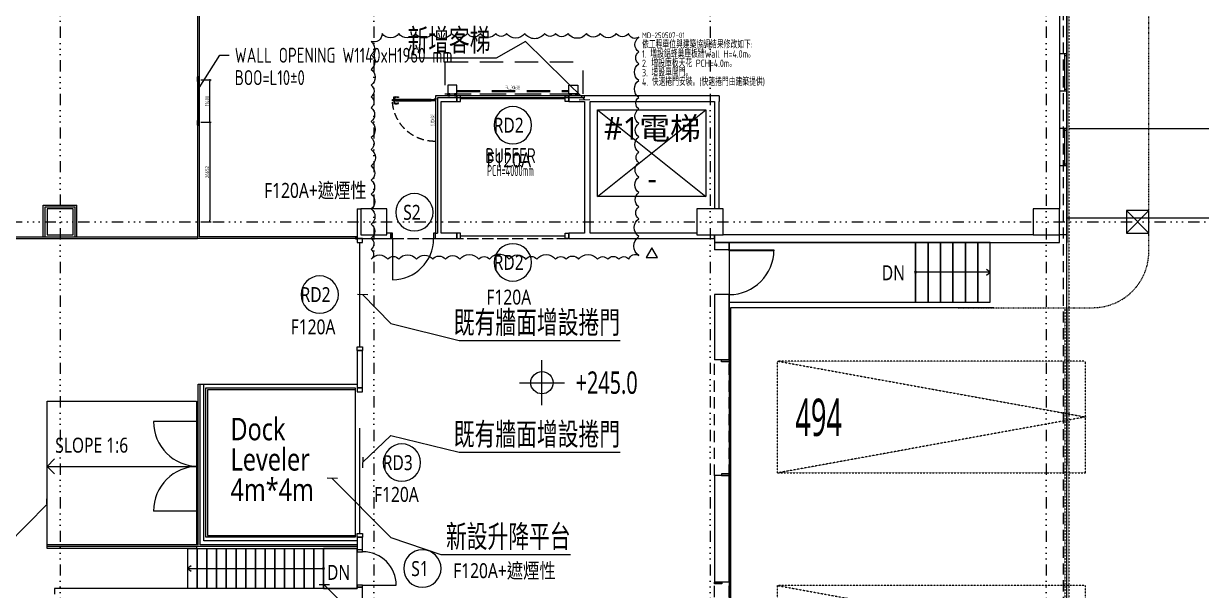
# Model space of a CAD drawing. Header units: millimetres. Extents: x -32710 to 654186, y -254124 to 420220.
# Drawn here: x 263422 to 294954, y 50125 to 65311 of the extents above; entities that cross this region are included whole.
import ezdxf
from ezdxf.enums import TextEntityAlignment as Align

# ---------------------------------------------------------------- set-up
doc = ezdxf.new("R2010")
doc.units = ezdxf.units.MM
doc.header["$LTSCALE"] = 1000
for name, pattern in [('H12PL1$0$DOTK1', [0.01, 0.005, -0.005]), ('H12PL1$0$HIDDEN', [0.4, 0.3, -0.1]), ('H12PL1$0$HIDDENK1', [0.0334, 0.0167, -0.0167]), ('H12PL1$0$JJP_三點線', [0.9, 0.3, -0.15, 0, -0.15, 0, -0.15, 0, -0.15]), ('H12PL1$0$JJP_虛線(退縮線、投影線、地下室範圍、非屬本工程、圖面分區)', [0.45, 0.3, -0.15]), ('H12PL1$0$TAI_虛線', [5.644, 2.822, -2.822]), ('H12PL1$0$雨水排水_路_最新$0$DOTK1', [0.01, 0.005, -0.005]), ('XFDP10-Re$0$HIDDEN', [0.3, 0.2, -0.1]), ('XFDP10-Re$0$HIDDEN2', [0.1875, 0.125, -0.0625])]:
    doc.linetypes.add(name, pattern=pattern)
for name, color, linetype in [('H12PL1$0$A-LABEL-HIGH', 252, 'Continuous'), ('H12PL1$0$A-OBJE-2D', 252, 'Continuous'), ('H12PL1$0$A-STRS', 252, 'Continuous'), ('H12PL1$0$A-TEXT', 252, 'Continuous'), ('H12PL1$0$A-TEXT-修改說明.50K', 252, 'Continuous'), ('H12PL1$0$A-WALL-EX', 252, 'Continuous'), ('H12PL1$0$A-WALL-IN', 252, 'Continuous'), ('H12PL1$0$A-ZONE', 252, 'Continuous'), ('H12PL1$0$D label', 252, 'Continuous'), ('H12PL1$0$Door', 252, 'Continuous'), ('H12PL1$0$S-COL', 252, 'Continuous'), ('H12PL1$0$S-GRID', 252, 'Continuous'), ('H12PL1$0$S-SLAB-SHOW', 252, 'Continuous'), ('H12PL1$0$Window', 252, 'Continuous'), ('H12PL1$0$全區配置圖_匯入NEWCUB用_13_0', 252, 'Continuous'), ('H12PL1$0$全區配置圖_匯入NEWCUB用_13_HATCH', 252, 'Continuous'), ('H12PL1$0$全區配置圖_匯入NEWCUB用_13_KABE1', 252, 'Continuous'), ('H12PL1$0$全區配置圖_匯入NEWCUB用_13_PKG', 252, 'Continuous'), ('H12PL1$0$全區配置圖_匯入NEWCUB用_13_SITE', 252, 'Continuous'), ('H12PL1$0$全區配置圖_匯入NEWCUB用_13_SUGATA2', 252, 'Continuous'), ('H12PL1$0$全區配置圖_匯入NEWCUB用_13_SUGATA3', 252, 'Continuous'), ('H12PL1$0$全區配置圖_匯入NEWCUB用_13_SUGATA4', 252, 'Continuous'), ('H12PL1$0$全區配置圖_匯入NEWCUB用_13_SUGATAD', 252, 'Continuous'), ('H12PL1$0$全區配置圖_匯入NEWCUB用_13_雨水排水経路図最新$0$SUGATAD', 252, 'Continuous'), ('MD-20250424-增加TRAY與FS主管位置調整', 7, 'Continuous'), ('XFDP10-Re$0$A-CR-TT2', 1, 'Continuous'), ('XFDP10-Re$0$A-CR-TXT', 2, 'Continuous'), ('XFDP10-Re$0$A-Door (50K)', 2, 'Continuous'), ('XFDP10-Re$0$A-Door-Col', 9, 'Continuous'), ('XFDP10-Re$0$A-Door_Arch', 15, 'Continuous'), ('XFDP10-Re$0$A-Partition-Col (50K)', 1, 'Continuous'), ('XFDP10-Re$0$A-W-P1S (50K)', 2, 'Continuous'), ('XFDP10-Re$0$A-W-P2D (50K)', 2, 'Continuous'), ('XFDP10-Re$0$A-W-P3 (50K)', 2, 'Continuous'), ('XFDP10-Re$0$A-W-R1S (Rockwool) (50K)', 2, 'Continuous'), ('XFDP10-Re$0$SM-OPEN', 240, 'Continuous'), ('XFDP10-Re$0$SM-OPEN-TXT', 3, 'Continuous')]:
    doc.layers.add(name, color=color, linetype=linetype)
doc.layers.add('XFDP10-Re$0$MD-250507-01_依工程單位與建築協調結果修改', color=7, linetype='Continuous', plot=False)
doc.styles.add('H12PL1$0$Standard', font='Microsoft JhengHei.ttf', dxfattribs={"width": 0.8})
doc.styles.add('H12PL1$1$dim-txt', font='isocp.shx', dxfattribs={"width": 0.7, "bigfont": 'chineset.shx'})
doc.styles.add('XFDP10-Re$0$AA-TXT', font='isocp.shx', dxfattribs={"width": 0.8, "bigfont": 'china.shx'})
doc.styles.add('XFDP10-Re$0$dim-txt', font='isocp.shx', dxfattribs={"width": 0.8, "bigfont": 'china.shx'})
doc.dimstyles.new('H12PL1$1$ARCH-dim-2000', dxfattribs={"dimscale": 2000, "dimtxt": 0.3, "dimasz": 0.1, "dimexe": 0.1, "dimexo": 0.1, "dimgap": 0.05, "dimtad": 1, "dimdec": 0, "dimrnd": 0.5, "dimdsep": 46, "dimtxsty": 'H12PL1$1$dim-txt', "dimblk": 'H12PL1$1$_Dot', "dimcen": 2, "dimclrd": 256, "dimclre": 256, "dimclrt": 256, "dimadec": 0, "dimazin": 0, "dimtfac": 1, "dimtix": 1, "dimtmove": 2, "dimatfit": 3, "dimldrblk": 'H12PL1$1$_OBLIQUE', "dimfxl": 1, "dimtvp": 1, "dimtolj": 1, "dimarcsym": 0})
doc.dimstyles.new('XFDP10-Re$0$ARCH-dim-400', dxfattribs={"dimscale": 400, "dimtxt": 0.25, "dimasz": 0.1, "dimexe": 0.1, "dimexo": 0.1, "dimgap": 0.05, "dimtad": 1, "dimdec": 0, "dimlfac": 10, "dimdsep": 46, "dimtxsty": 'XFDP10-Re$0$dim-txt', "dimblk": 'XFDP10-Re$0$_Dot', "dimcen": 2, "dimclrd": 256, "dimclre": 256, "dimclrt": 256, "dimazin": 0, "dimtfac": 1, "dimtdec": 0, "dimtix": 1, "dimtmove": 2, "dimatfit": 3, "dimfxl": 3, "dimtvp": 1, "dimtolj": 1, "dimtzin": 0, "dimarcsym": 0})

# ---------------------------------------------------------------- blocks, each defined once
blk = doc.blocks.new('H12PL1$1$_Dot')
blk = doc.blocks.new('H12PL1$1$_OBLIQUE')
at = {"color": 0, "linetype": 'ByBlock', "lineweight": -2}
blk.add_line((-0.5, -0.5), (0.5, 0.5), dxfattribs=at)
blk = doc.blocks.new('XFDP10-Re$0$TP1-50-Partition_Col-side')
blk.add_lwpolyline([(-2.5, -4), (-2.5, -3.9), (-2.6, -3.9), (-2.5, -3), (-2.5, -0.3), (-2.4, -0.2), (-0.7, -0.2), (-0.5, -0.2), (-0.1, -0.2), (0, -0.2), (0, -0.2), (0.5, -0.2), (0.6, -0.2), (2.4, -0.2), (2.5, -0.3), (2.5, -3), (2.6, -3.9), (2.5, -3.9), (2.5, -4), (2.7, -4), (2.7, 0), (-2.7, 0), (-2.7, -4)], close=True)
for points in [[(-1.6, -2.1), (-2.3, -2.1, 0.414213), (-2.4, -2.2), (-2.4, -3.6), (-2.5, -3.6), (-2.5, -2.2, -0.414213), (-2.3, -2), (-1.6, -2), (-1.6, -2.1)], [(1.6, -2.1), (2.3, -2.1, -0.414213), (2.4, -2.2), (2.4, -3.6), (2.5, -3.6), (2.5, -2.2, 0.414213), (2.3, -2), (1.6, -2), (1.6, -2.1)]]:
    blk.add_lwpolyline(points, format="xyb")
blk.add_lwpolyline([(2.2, -3.6), (-2.2, -3.6, -0.414214), (-2.3, -3.5), (-2.3, -2.6, -0.414214), (-2.2, -2.5), (-1.3, -2.5, 0.414214), (-1.1, -2.3), (-1.1, -2.2, 0.414214), (-1.3, -2.1), (-1.9, -2.1), (-1.9, -2.1), (-1.3, -2.1, -0.414214), (-1.2, -2.2), (-1.2, -2.3, -0.414214), (-1.3, -2.4), (-2.2, -2.4, 0.414214), (-2.4, -2.6), (-2.4, -3.5, 0.414214), (-2.2, -3.6), (2.2, -3.6, 0.414214), (2.4, -3.5), (2.4, -2.6, 0.414214), (2.2, -2.4), (1.3, -2.4, -0.414214), (1.2, -2.3), (1.2, -2.2, -0.414214), (1.3, -2.1), (1.9, -2.1), (1.9, -2.1), (1.3, -2.1, 0.414214), (1.1, -2.2), (1.1, -2.3, 0.414214), (1.3, -2.5), (2.2, -2.5, -0.414214), (2.3, -2.6), (2.3, -3.5, -0.414214)], format="xyb", close=True)
blk = doc.blocks.new('XFDP10-Re$0$_Dot')
at = {"color": 0, "linetype": 'ByBlock', "lineweight": -2}
blk.add_line((-0.5, 0), (-1, 0), dxfattribs=at)
at = {"color": 0, "linetype": 'ByBlock', "const_width": 0.5}
blk.add_lwpolyline([(-0.25, 0, 1), (0.25, 0, 1)], format="xyb", close=True, dxfattribs=at)
blk = doc.blocks.new('*D3108')
at = {"layer": 'DEFPOINTS', "color": 0, "transparency": 16777216}
for p in [(238925, 63805, 0), (239207, 63805), (238925, 62665, 0)]:
    blk.add_point(p, dxfattribs=at)
at = {"layer": 'XFDP10-Re$0$SM-OPEN-TXT', "color": 2, "lineweight": -2, "transparency": 16777216}
for p, q in [((238965, 63805), (239247, 63805)), ((239207, 62705), (239207, 63765)), ((238965, 62665), (239247, 62665))]:
    blk.add_line(p, q, dxfattribs=at)
at = {"layer": 'XFDP10-Re$0$SM-OPEN-TXT', "color": 2, "lineweight": -2, "transparency": 16777216, "xscale": 40, "yscale": 40, "zscale": 40}
for p, rotation in [((239207, 63805), 90), ((239207, 62665), 270)]:
    blk.add_blockref('XFDP10-Re$0$_Dot', p, dxfattribs=dict(at, rotation=rotation))
at = {"layer": 'XFDP10-Re$0$SM-OPEN-TXT', "transparency": 16777216, "insert": (239137, 63235), "char_height": 100, "attachment_point": 5, "rotation": 90, "style": 'XFDP10-Re$0$dim-txt'}
blk.add_mtext('\\A1;11400', dxfattribs=at)
blk = doc.blocks.new('*D3110')
at = {"layer": 'DEFPOINTS', "color": 0, "transparency": 16777216}
for p in [(238925, 62665, 0), (238925, 60000, 0), (239207, 60000)]:
    blk.add_point(p, dxfattribs=at)
at = {"layer": 'XFDP10-Re$0$SM-OPEN-TXT', "color": 2, "lineweight": -2, "transparency": 16777216}
for p, q in [((238965, 62665), (239247, 62665)), ((239207, 62625), (239207, 60040)), ((238965, 60000), (239247, 60000))]:
    blk.add_line(p, q, dxfattribs=at)
at = {"layer": 'XFDP10-Re$0$SM-OPEN-TXT', "color": 2, "lineweight": -2, "transparency": 16777216, "xscale": 40, "yscale": 40, "zscale": 40}
for p, rotation in [((239207, 62665), 90), ((239207, 60000), 270)]:
    blk.add_blockref('XFDP10-Re$0$_Dot', p, dxfattribs=dict(at, rotation=rotation))
at = {"layer": 'XFDP10-Re$0$SM-OPEN-TXT', "transparency": 16777216, "insert": (239137, 61333), "char_height": 100, "attachment_point": 5, "rotation": 90, "style": 'XFDP10-Re$0$dim-txt'}
blk.add_mtext('\\A1;26652', dxfattribs=at)
blk = doc.blocks.new('XFDP10-Re$0$GAD2205')
blk.add_lwpolyline([(0, 1), (0, 1), (-18, 1, -0.414214), (-18, 2), (-18, 3, -0.414214), (-18, 3), (-14, 3, 0.414214), (-13, 4), (-13, 4, 0.414214), (-14, 4), (-18, 4, -0.414214), (-18, 5), (-18, 12, -0.414214), (-18, 12), (-18, 12, 0.414214), (-18, 12), (-18, 14, 0.72636), (-19, 14), (-19, 13, 0.158507), (-19, 13), (-19, 0, 0.414214), (-19, 0), (19, 0, 0.414214), (19, 0), (19, 13, 0.158507), (19, 13), (19, 14, 0.72636), (18, 14), (18, 12, 0.414214), (18, 12, -0.414214), (18, 12), (18, 5, -0.414214), (18, 4), (14, 4, 0.414214), (13, 4), (13, 4, 0.414214), (14, 3), (18, 3, -0.414214), (18, 3), (18, 2, -0.414214), (18, 1), (0, 1)], format="xyb", close=True)
blk = doc.blocks.new('XFDP10-Re$0$Door-S120_90')
for p, q in [((8.8, 110.4), (8.8, 115.3)), ((8.8, 115.3), (9.6, 115.3)), ((9.6, 110.4), (8.8, 110.4)), ((9.6, 115.3), (9.6, 110.4)), ((9.6, 114), (13.6, 114)), ((13.5, 111.8), (9.6, 111.8)), ((13.6, 114), (15, 113.9))]:
    blk.add_line(p, q)
blk.add_lwpolyline([(4, 114), (0, 114), (-1.4, 113.9, 0.327495), (-2.2, 113.2, 0.089847), (-2.4, 102.5, 1.144881), (-0.5, 102.9, -0.137079), (-0.5, 111.3, -0.349357), (0, 111.8), (4, 111.8)], format="xyb")
blk.add_lwpolyline([(4.8, 110.4), (4.8, 115.3), (4, 115.3), (4, 110.4)], close=True)
at = {"ltscale": 5}
for points in [[(8.8, 107.8), (8.8, 117.9), (4.8, 117.9), (4.8, 107.8)], [(5, 107.5), (5, 14.8), (5, 14.8), (5, 107.5)], [(8.6, 14.8), (8.5, 14.8), (8.5, 107.5), (8.6, 107.5)], [(8.8, 4.3), (8.8, 14.4), (4.8, 14.4), (4.8, 4.3)]]:
    blk.add_lwpolyline(points, close=True, dxfattribs=at)
blk.add_lwpolyline([(4.8, 107.9), (4.8, 106.7, 0.158507), (4.9, 106.7), (4.9, 106.5, 0.72636), (5, 106.6), (5, 106.7, 0.414214), (5, 106.7, -0.414214), (4.9, 106.8), (4.9, 107.5, -0.414214), (5, 107.5), (5.4, 107.5, 0.414214), (5.4, 107.5), (5.4, 107.6, 0.414214), (5.4, 107.6), (5, 107.6, -0.414214), (4.9, 107.6), (4.9, 107.8, -0.414214), (5, 107.8), (6.8, 107.8), (6.8, 107.8), (6.8, 107.8), (8.6, 107.8, -0.414214), (8.6, 107.8), (8.6, 107.6, -0.414214), (8.6, 107.6), (8.2, 107.6, 0.414214), (8.1, 107.6), (8.1, 107.5, 0.414214), (8.2, 107.5), (8.6, 107.5, -0.414214), (8.6, 107.5), (8.6, 106.8, -0.414214), (8.6, 106.7), (8.6, 106.7, 0.414214), (8.6, 106.7), (8.6, 106.6, 0.72636), (8.6, 106.5), (8.7, 106.7, 0.158507), (8.7, 106.7), (8.7, 107.9, 0.414214), (8.7, 107.9), (4.9, 107.9, 0.414214)], format="xyb", close=True, dxfattribs=at)
at = {"ltscale": 500}
for points in [[(3.2, -0.6), (3.2, 3.9), (3, 3.9), (3, -0.6)], [(8.5, 4.8), (4, 4.8), (4, 4.6), (8.5, 4.6)]]:
    blk.add_lwpolyline(points, close=True, dxfattribs=at)
at = {"linetype": 'XFDP10-Re$0$HIDDEN', "ltscale": 0.1}
blk.add_arc((3.4, 4.4), 113.6, 0, 86.7594, dxfattribs=at)
at = {"extrusion": (0, 0, -1)}
for centre, major_axis, start_param, end_param in [((13.5, 111.2), (-0.417, 0.417), 0.901482, 2.245889), ((15, 102.6), (0.707, 0.707), 0.872811, 4.284184), ((-0.8, 107.1), (10.9, 10.9), 0.51383, 1.058752), ((14.9, 113), (-0.624, 0.624), 0.866962, 2.13291), ((-13.8, 107.3), (21.3, 21.3), 0.585307, 0.943734)]:
    blk.add_ellipse(centre, major_axis=major_axis, ratio=1, start_param=start_param, end_param=end_param, dxfattribs=at)
at = {"ltscale": 500, "extrusion": (0, 0, -1)}
blk.add_ellipse((3.4, 4.4), major_axis=(-0.495, 0.495), ratio=1, start_param=5.497787, end_param=11.780972, dxfattribs=at)
at = {"ltscale": 5, "xscale": 0.09999999999999998, "yscale": 0.09999999999999998, "zscale": 0.09999999999999998}
blk.add_blockref('XFDP10-Re$0$GAD2205', (6.8, 14.3), dxfattribs=at)
at = {"color": 9, "style": 'XFDP10-Re$0$AA-TXT', "width": 0.45}
blk.add_attdef('120X240', text='', height=10, dxfattribs=at).set_placement((60, 10.2), align=Align.MIDDLE_CENTER)
blk = doc.blocks.new('XFDP10-Re$0$High-speed Turbo_300x000')
at = {"layer": 'XFDP10-Re$0$A-Door-Col'}
h = blk.add_hatch(dxfattribs=at)
h.set_pattern_fill('ANSI33', color=256, scale=0.5, style=0)
h.set_pattern_definition([(45, (-7.8503, 41.1287), (-2.24506, 2.24506), []), (45, (-5.6053, 41.1287), (-2.24506, 2.24506), [1.5875, -0.79375])])
h.paths.add_polyline_path([(-24, 5), (-19, 5), (-19, 0), (-24, 0)])
h = blk.add_hatch(dxfattribs=at)
h.set_pattern_fill('ANSI33', color=256, scale=0.5, style=0)
h.set_pattern_definition([(45, (9.6497, 41.1277), (-2.24506, 2.24506), []), (45, (11.8947, 41.1277), (-2.24506, 2.24506), [1.5875, -0.79375])])
h.paths.add_polyline_path([(-6.5, 5), (-1.5, 5), (-1.5, 0), (-6.5, 0)])
h = blk.add_hatch(dxfattribs=at)
h.set_pattern_fill('ANSI33', color=256, scale=0.5, style=0)
h.set_pattern_definition([(135, (290.3503, 41.1277), (2.24506, 2.24506), []), (135, (288.1053, 41.1277), (2.24506, 2.24506), [1.5875, -0.79375])])
h.paths.add_polyline_path([(306.5, 5), (301.5, 5), (301.5, 0), (306.5, 0)])
h = blk.add_hatch(dxfattribs=at)
h.set_pattern_fill('ANSI33', color=256, scale=0.5, style=0)
h.set_pattern_definition([(135, (307.8503, 41.1287), (2.24506, 2.24506), []), (135, (305.6053, 41.1287), (2.24506, 2.24506), [1.5875, -0.79375])])
h.paths.add_polyline_path([(324, 5), (319, 5), (319, 0), (324, 0)])
at = {"color": 1, "linetype": 'XFDP10-Re$0$HIDDEN2', "ltscale": 0.5}
for p, q in [((-38, 0), (-38, -86)), ((332, 0), (-38, 0)), ((332, -86), (332, 0)), ((332, -86), (-38, -86))]:
    blk.add_line(p, q, dxfattribs=at)
at = {"linetype": 'XFDP10-Re$0$HIDDEN2', "ltscale": 0.5}
for p, q in [((300, -6.5), (0, -6.5)), ((300, -9.5), (0, -9.5))]:
    blk.add_line(p, q, dxfattribs=at)
at = {"linetype": 'Continuous'}
for points in [[(0, 0), (0, -23.5), (-24, -23.5), (-24, 0)], [(300, 0), (300, -23.5), (324, -23.5), (324, 0)]]:
    blk.add_lwpolyline(points, close=True, dxfattribs=at)
at = {"layer": 'XFDP10-Re$0$A-Door-Col', "linetype": 'XFDP10-Re$0$HIDDEN2', "ltscale": 0.5}
blk.add_lwpolyline([(-24, 5), (324, 5), (324, 0), (-24, 0)], close=True, dxfattribs=at)
at = {"layer": 'XFDP10-Re$0$A-Door-Col'}
for points in [[(-24, 5), (-19, 5), (-19, 0), (-24, 0)], [(-6.5, 5), (-1.5, 5), (-1.5, 0), (-6.5, 0)], [(306.5, 5), (301.5, 5), (301.5, 0), (306.5, 0)], [(324, 5), (319, 5), (319, 0), (324, 0)]]:
    blk.add_lwpolyline(points, close=True, dxfattribs=at)
at = {"color": 9, "style": 'XFDP10-Re$0$AA-TXT', "width": 0.45}
blk.add_attdef('300X000', text='', height=10, dxfattribs=at).set_placement((150, -16.5), align=Align.MIDDLE)
blk = doc.blocks.new('XFDP10-Re')
at = {"layer": 'XFDP10-Re$0$A-W-P1S (50K)'}
for p, q in [((234750, 60450), (235650, 60450)), ((234750, 59600), (234750, 60450)), ((234800, 60400), (235600, 60400)), ((234800, 59600), (234800, 60400)), ((235600, 59600), (235600, 60400)), ((235650, 59600), (235650, 60450))]:
    blk.add_line(p, q, dxfattribs=at)
at = {"layer": 'XFDP10-Re$0$A-W-P2D (50K)'}
for p, q in [((218850, 59600, 0), (238875.45, 59600, 0)), ((218850, 59550, 0), (238875.45, 59550, 0))]:
    blk.add_line(p, q, dxfattribs=at)
at = {"layer": 'XFDP10-Re$0$A-W-P3 (50K)'}
for p, q in [((249240, 63375), (245250, 63375)), ((245250, 63375), (245250, 59700, 0)), ((249240, 63325, 0), (245300, 63325, 0)), ((245300, 63325, 0), (245300, 59700)), ((249240, 63325, 0), (249240, 63375)), ((245250, 59700), (245300, 59700))]:
    blk.add_line(p, q, dxfattribs=at)
at = {"layer": 'XFDP10-Re$0$A-W-R1S (Rockwool) (50K)'}
for p, q in [((238875.45, 90125, 0), (238875.45, 59549.72, 0)), ((238925.45, 90125, 0), (238925.45, 59599.72, 0)), ((243150, 59599.72), (238925.45, 59599.72)), ((243150, 59549.72, 0), (238875.45, 59549.72, 0))]:
    blk.add_line(p, q, dxfattribs=at)
at = {"layer": 'XFDP10-Re$0$MD-250507-01_依工程單位與建築協調結果修改'}
blk.add_lwpolyline([(243524.44, 58996.24, -0.52056705), (243976.28, 58996.24, -0.52056705), (244267.15, 58996.24, -0.52056705), (244740.35, 58996.24, -0.52056705), (245174.99, 58996.24, -0.52056705), (245513.45, 58996.24, -0.52056705), (245902.42, 58996.24, -0.52056705), (246407.95, 58996.24, -0.52056705), (246697.53, 58996.24, -0.52056705), (247220.08, 58996.24, -0.52056705), (247662.62, 58996.24, -0.52056705), (247965.58, 58996.24, -0.52056705), (248461.85, 58996.24, -0.52056705), (248746.96, 58996.24, -0.52056705), (249081.57, 58996.24, -0.52056705), (249586.1, 58996.24, -0.52056705), (249859.39, 58996.24, -0.52056705), (250156.37, 58996.24, -0.52056705), (250429.08, 58996.24, -0.52056705), (250692.91, 59093.68, -0.52056705), (250692.91, 59607.05, -0.52056705), (250692.91, 60082.6, -0.52056705), (250692.91, 60400.94, -0.52056705), (250692.91, 60781.93, -0.52056705), (250692.91, 61198.12, -0.52056705), (250692.91, 61583.94, -0.52056705), (250692.91, 61867.75, -0.52056705), (250692.91, 62272.21, -0.52056705), (250692.91, 62631.74, -0.52056705), (250692.91, 63025.94, -0.52056705), (250692.91, 63330.47, -0.52056705), (250692.91, 63785.77, -0.52056705), (250692.91, 64235.59, -0.52056705), (250692.91, 64551.9, -0.52056705), (250692.91, 64947.07, -0.52056705), (250418.11, 65043.66, -0.52056705), (250090.48, 65043.66, -0.52056705), (249656.19, 65043.66, -0.52056705), (249291.56, 65043.66, -0.52056705), (248798.24, 65043.66, -0.52056705), (248462.28, 65043.66, -0.52056705), (248170.68, 65043.66, -0.52056705), (247639.04, 65043.66, -0.52056705), (247154.67, 65043.66, -0.52056705), (246861.25, 65043.66, -0.52056705), (246454.13, 65043.66, -0.52056705), (246105.09, 65043.66, -0.52056705), (245681, 65043.66, -0.52056705), (245167.45, 65043.66, -0.52056705), (244717.26, 65043.66, -0.52056705), (244271.82, 65043.66, -0.52056705), (243821.56, 65043.66, -0.52056705), (243524.44, 64828.42, -0.52056705), (243524.44, 64476.88, -0.52056705), (243524.44, 64084.6, -0.52056705), (243524.44, 63660.36, -0.52056705), (243524.44, 63348.25, -0.52056705), (243524.44, 63056.33, -0.52056705), (243524.44, 62684.92, -0.52056705), (243524.44, 62256.76, -0.52056705), (243524.44, 61940.27, -0.52056705), (243524.44, 61497, -0.52056705), (243524.44, 61112.08, -0.52056705), (243524.44, 60743.16, -0.52056705), (243524.44, 60344.39, -0.52056705), (243524.44, 59940.3, -0.52056705), (243524.44, 59558.19, -0.52056705), (243524.44, 59261.04, -0.52056705)], format="xyb", close=True, dxfattribs=at)
at = {"layer": 'XFDP10-Re$0$SM-OPEN'}
for p, q in [((238925.45, 62585.22, 0), (238875.45, 63885.22, 0)), ((238875.45, 62585.22, 0), (238925.45, 63885.22, 0))]:
    blk.add_line(p, q, dxfattribs=at)
at = {"layer": 'XFDP10-Re$0$SM-OPEN', "elevation": 0}
blk.add_lwpolyline([(238925.45, 62585.22), (238925.45, 63885.22), (238875.45, 63885.22), (238875.45, 62585.22)], close=True, dxfattribs=at)
at = {"layer": 'XFDP10-Re$0$A-Door (50K)'}
ref = blk.add_blockref('XFDP10-Re$0$Door-S120_90', (245275, 63325, 0), dxfattribs=dict(at, xscale=-10.00000000000002, yscale=10.00000000000002, zscale=10.00000000000002, rotation=90))
ref.add_attrib('120X240', 'S_120x240', dxfattribs={"layer": '0', "color": 9, "height": 100, "rotation": 90, "style": 'XFDP10-Re$0$AA-TXT', "width": 0.45}).set_placement((245172.5, 62725, 0), align=Align.MIDDLE_CENTER)
at = {"layer": 'XFDP10-Re$0$A-Door_Arch'}
ref = blk.add_blockref('XFDP10-Re$0$High-speed Turbo_300x000', (248820, 63425.01), dxfattribs=dict(at, xscale=10, yscale=10, zscale=10, rotation=180))
ref.add_attrib('300X000', 'FAU_300x300', dxfattribs={"layer": '0', "color": 9, "height": 100, "rotation": 180, "style": 'XFDP10-Re$0$AA-TXT', "text_generation_flag": 6, "width": 0.45}).set_placement((247320, 63590.01), align=Align.MIDDLE)
at = {"layer": 'XFDP10-Re$0$A-Partition-Col (50K)', "xscale": 10, "yscale": 10, "zscale": 10, "rotation": 270}
blk.add_blockref('XFDP10-Re$0$TP1-50-Partition_Col-side', (243150, 59574.72, 0), dxfattribs=at)
at = {"layer": 'XFDP10-Re$0$A-CR-TT2', "style": 'XFDP10-Re$0$AA-TXT', "width": 0.6}
blk.add_text('PCH=4000mm', height=300, dxfattribs=at).set_placement((247257.38, 61373.82, 0), align=Align.MIDDLE)
at = {"layer": 'XFDP10-Re$0$A-CR-TXT', "style": 'XFDP10-Re$0$AA-TXT', "width": 0.8}
blk.add_text('BUFFER', height=400, dxfattribs=at).set_placement((247257.38, 61773.82, 0), align=Align.MIDDLE)
at = {"layer": 'XFDP10-Re$0$MD-250507-01_依工程單位與建築協調結果修改', "color": 1, "style": 'XFDP10-Re$0$dim-txt'}
for s, height, width, p in [('MD-250507-01', 150, 0.8, (250777.94, 64996.59)), ('依工程單位與建築協調結果修改如下:', 200, 0.7, (250777.94, 64746.59)), ('1. 增設鋁蜂巢庫板牆Wall H=4.0m。', 200, 0.7, (250777.94, 64496.59)), ('2. 增設庫板天花 PCH=4.0m。', 200, 0.7, (250777.94, 64246.59)), ('3. 增設單開門。', 200, 0.7, (250777.94, 63996.59)), ('4. 快速捲門安裝。(快速捲門由建築提供)', 200, 0.7, (250777.94, 63746.59))]:
    blk.add_text(s, height=height, dxfattribs=dict(at, width=width)).set_placement(p, align=Align.MIDDLE_LEFT)
at = {"layer": 'XFDP10-Re$0$SM-OPEN-TXT', "style": 'XFDP10-Re$0$AA-TXT', "width": 0.8}
for s, p in [('WALL OPENING W1140xH1960 mm', (239876.03, 64462.54, 0)), ('BOO=L10%%P0', (239876.03, 63862.54, 0))]:
    blk.add_text(s, height=400, dxfattribs=at).set_placement(p, align=Align.MIDDLE_LEFT)
at = {"layer": 'XFDP10-Re$0$SM-OPEN-TXT'}
for base, p2, angle, picture, middle in [((239207.23, 63805.22, 0), (238925.45, 63805.22, 0), 90, '*D3108', (239137.23, 63235.22, 0)), ((239207.23, 60000, 0), (238925.45, 60000), 270, '*D3110', (239137.22, 61332.61, 0))]:
    dim = blk.add_linear_dim(base=base, p1=(238925.45, 62665.22, 0), p2=p2, angle=angle, dimstyle='XFDP10-Re$0$ARCH-dim-400', override={"dimclrd": 2, "dimclre": 2}, dxfattribs=at)
    dim.commit()
    dim.dimension.update_dxf_attribs({"geometry": picture, "text_midpoint": middle})
blk.add_leader([(238925.45, 63585.04, 0), (239474.56, 64462.54, 0), (239724.56, 64462.54, 0)], dimstyle='XFDP10-Re$0$ARCH-dim-400', override={"dimscale": 300, "dimasz": 0.3, "dimgap": 0.15, "dimtad": 0, "dimclrd": 2}, dxfattribs=at)
blk = doc.blocks.new('H12PL1')
at = {"layer": 'H12PL1$0$A-LABEL-HIGH', "lineweight": 0}
for p, q in [((248100, 55090.5), (248100, 56290.5)), ((247500, 55690.5), (248700, 55690.5))]:
    blk.add_line(p, q, dxfattribs=at)
blk.add_circle((248100, 55690.5), 300, dxfattribs=at)
at = {"layer": 'H12PL1$0$A-OBJE-2D', "lineweight": 0}
for p, q in [((250540, 63225), (251890, 63225)), ((249590, 60675), (252490, 63000)), ((249590, 63000), (252490, 60675)), ((249590, 60675), (249590, 63000)), ((249590, 63000), (252490, 63000)), ((252490, 63000), (252490, 60675)), ((252490, 60675), (249590, 60675)), ((234850, 53450), (235050, 53650)), ((234850, 53450), (235050, 53250))]:
    blk.add_line(p, q, dxfattribs=at)
for points in [[(238900, 51350), (238900, 55650)], [(238900, 55650), (243150, 55650)], [(238950, 51350), (238950, 55650)], [(243150, 51450), (239050, 51450), (239050, 55650)], [(243100, 55500), (239150, 55500), (239150, 51600), (243100, 51600)], [(238850, 51300), (238850, 51250), (234850, 51250), (234850, 55200), (238850, 55200), (238850, 51350)], [(238900, 54650), (237700, 54650)], [(238900, 52250), (237700, 52250)], [(238900, 51350), (234850, 51350)], [(243150, 51300), (234850, 51300)], [(238850, 51250), (243150, 51250)], [(243150, 51350), (238950, 51350)]]:
    blk.add_lwpolyline(points, dxfattribs=at)
blk.add_lwpolyline([(239100, 55550), (243100, 55550), (243100, 51550), (239100, 51550)], close=True, dxfattribs=at)
at = {"layer": 'H12PL1$0$A-OBJE-2D', "lineweight": 0, "flags": 128}
blk.add_lwpolyline([(234850, 53450), (238850, 53450)], dxfattribs=at)
at = {"layer": 'H12PL1$0$A-OBJE-2D', "lineweight": 0}
for centre, start, end in [((238900, 54650), 180, 270), ((238900, 52250), 90, 180)]:
    blk.add_arc(centre, 1200, start, end, dxfattribs=at)
at = {"layer": 'H12PL1$0$A-STRS', "lineweight": 0}
for p, q in [((258435, 59450), (258102, 59450)), ((258102, 59450), (258102, 57850)), ((258768, 59450), (258435, 59450)), ((258435, 59450), (258435, 57850)), ((258435, 57850), (258435, 59450)), ((259101, 59450), (258768, 59450)), ((258768, 59450), (258768, 57850)), ((258768, 57850), (258768, 59450)), ((259434, 59450), (259101, 59450)), ((259101, 59450), (259101, 57850)), ((259101, 57850), (259101, 59450)), ((259767, 59450), (259434, 59450)), ((259434, 59450), (259434, 57850)), ((259434, 57850), (259434, 59450)), ((260100, 59450), (259767, 59450)), ((259767, 59450), (259767, 57850)), ((259767, 57850), (259767, 59450)), ((260100, 57850), (260100, 59450)), ((258435, 58650), (258102, 58650)), ((259767, 58650), (258435, 58650)), ((260100, 58650), (259767, 58650)), ((260100, 58650), (260000, 58725)), ((260000, 58575), (260100, 58650)), ((258102, 57850), (258435, 57850)), ((258435, 57850), (258768, 57850)), ((258768, 57850), (259101, 57850)), ((259101, 57850), (259434, 57850)), ((259434, 57850), (259767, 57850)), ((259767, 57850), (260100, 57850)), ((238610, 51237.5), (238610, 50187.5)), ((238870, 51237.5), (238610, 51237.5)), ((238870, 50187.5), (238870, 51237.5)), ((238870, 51237.5), (238870, 50187.5)), ((239130, 51237.5), (238870, 51237.5)), ((239130, 50187.5), (239130, 51237.5)), ((239130, 51237.5), (239130, 50187.5)), ((239390, 51237.5), (239130, 51237.5)), ((239390, 50187.5), (239390, 51237.5)), ((239390, 51237.5), (239390, 50187.5)), ((239650, 51237.5), (239390, 51237.5)), ((239650, 50187.5), (239650, 51237.5)), ((239650, 51237.5), (239650, 50187.5)), ((239910, 51237.5), (239650, 51237.5)), ((239910, 50187.5), (239910, 51237.5)), ((239910, 51237.5), (239910, 50187.5)), ((240170, 51237.5), (239910, 51237.5)), ((240170, 50187.5), (240170, 51237.5)), ((240170, 51237.5), (240170, 50187.5)), ((240430, 51237.5), (240170, 51237.5)), ((240430, 50187.5), (240430, 51237.5)), ((240430, 51237.5), (240430, 50187.5)), ((240690, 51237.5), (240430, 51237.5)), ((240690, 50187.5), (240690, 51237.5)), ((240690, 51237.5), (240690, 50187.5)), ((240950, 51237.5), (240690, 51237.5)), ((240950, 50187.5), (240950, 51237.5)), ((240950, 51237.5), (240950, 50187.5)), ((241210, 51237.5), (240950, 51237.5)), ((241210, 50187.5), (241210, 51237.5)), ((241210, 51237.5), (241210, 50187.5)), ((241470, 51237.5), (241210, 51237.5)), ((241470, 50187.5), (241470, 51237.5)), ((241470, 51237.5), (241470, 50187.5)), ((241730, 51237.5), (241470, 51237.5)), ((241730, 50187.5), (241730, 51237.5)), ((241730, 51237.5), (241730, 50187.5)), ((241990, 51237.5), (241730, 51237.5)), ((241990, 50187.5), (241990, 51237.5)), ((241990, 51237.5), (241990, 50187.5)), ((242250, 51237.5), (241990, 51237.5)), ((242250, 50187.5), (242250, 51237.5)), ((238710, 50787.5), (238610, 50712.5)), ((238610, 50712.5), (238870, 50712.5)), ((238610, 50712.5), (238710, 50637.5)), ((238870, 50712.5), (241990, 50712.5)), ((241990, 50712.5), (242250, 50712.5)), ((238610, 50187.5), (238870, 50187.5)), ((238870, 50187.5), (239130, 50187.5)), ((239130, 50187.5), (239390, 50187.5)), ((239390, 50187.5), (239650, 50187.5)), ((239650, 50187.5), (239910, 50187.5)), ((239910, 50187.5), (240170, 50187.5)), ((240170, 50187.5), (240430, 50187.5)), ((240430, 50187.5), (240690, 50187.5)), ((240690, 50187.5), (240950, 50187.5)), ((240950, 50187.5), (241210, 50187.5)), ((241210, 50187.5), (241470, 50187.5)), ((241470, 50187.5), (241730, 50187.5)), ((241730, 50187.5), (241990, 50187.5)), ((241990, 50187.5), (242250, 50187.5))]:
    blk.add_line(p, q, dxfattribs=at)
at = {"layer": 'H12PL1$0$A-STRS', "lineweight": 0, "flags": 128}
for points in [[(258102, 58625, 1), (258102, 58675, 1)], [(242250, 50737.5, 1), (242250, 50687.5, 1)]]:
    blk.add_lwpolyline(points, format="xyb", close=True, dxfattribs=at)
at = {"layer": 'H12PL1$0$A-TEXT-修改說明.50K', "linetype": 'H12PL1$0$TAI_虛線', "lineweight": 0}
blk.add_lwpolyline([(250890, 59040.2), (251190, 59040.2), (251040, 59300)], close=True, dxfattribs=at)
at = {"layer": 'H12PL1$0$A-WALL-EX', "lineweight": 0}
for p, q in [((262100, 64500), (261950, 64500)), ((262150, 64500), (262100, 64500)), ((262100, 63500), (261950, 63500)), ((262150, 63500), (262100, 63500)), ((262100, 62500), (261950, 62500)), ((262150, 62500), (262100, 62500)), ((262100, 61500), (261950, 61500)), ((262150, 61500), (262100, 61500)), ((253109.4, 59250), (252714.4, 59250)), ((253109.4, 58050), (252714.4, 58050)), ((253109.4, 56300), (252714.4, 56300)), ((253109.4, 53200), (252714.4, 53200)), ((253109.4, 50348.5), (252714.4, 50348.5))]:
    blk.add_line(p, q, dxfattribs=at)
at = {"layer": 'H12PL1$0$A-WALL-EX', "lineweight": 0, "flags": 128}
for points in [[(262150, 30500), (262150, 90550)], [(262150, 30500), (262150, 90550)], [(262150, 64500), (262150, 71650)], [(261950, 71450), (261950, 64500)], [(261950, 63500), (261950, 62500)], [(262150, 62500), (262150, 63500)], [(261950, 61500), (261950, 60350)], [(262150, 59650), (262150, 61500)], [(252715, 59650), (252715, 59450)], [(261250, 59650), (252950, 59650)], [(262150, 59650), (261950, 59650)], [(261950, 59450), (261950, 59650)], [(252714.4, 59450), (252714.4, 59250)], [(253109.4, 59450), (252714.4, 59450)], [(252715, 59450), (261950, 59450)], [(253109.4, 59450), (253109.4, 37250)], [(253109.4, 59450), (253109.4, 56300)], [(253109.4, 59450), (253109.4, 59350)], [(253109.4, 59450), (253109.4, 59350)], [(253109.4, 59250), (253109.4, 59450)], [(252714.4, 58050), (252714.4, 56300)], [(253109.4, 58050), (253109.4, 56300)], [(253109.4, 58050), (253109.4, 56300)], [(253109.4, 56300), (253109.4, 58050)], [(252714.4, 53200), (252714.4, 50348.5)], [(253109.4, 53200), (253109.4, 50300)], [(253109.4, 53200), (253109.4, 50300)], [(253109.4, 53200), (253109.4, 50300)], [(253109.4, 50348.5), (253109.4, 53200)]]:
    blk.add_lwpolyline(points, dxfattribs=at)
at = {"layer": 'H12PL1$0$A-WALL-EX', "linetype": 'H12PL1$0$JJP_虛線(退縮線、投影線、地下室範圍、非屬本工程、圖面分區)', "lineweight": 0, "flags": 128}
for points in [[(262150, 30500), (262150, 90550)], [(262050, 90450), (262050, 30500)]]:
    blk.add_lwpolyline(points, dxfattribs=at)
at = {"layer": 'H12PL1$0$A-WALL-IN', "lineweight": 0}
for p, q in [((245820, 63225), (245820, 63375)), ((248820, 63225), (248820, 63375)), ((244050, 59550), (244050, 59700)), ((245250, 59550), (245250, 59700)), ((245820, 59550), (245820, 59700)), ((248820, 59550), (248820, 59700)), ((243150, 59550), (243300, 59550)), ((243150, 56550), (243300, 56550)), ((243150, 55550), (243300, 55550)), ((243150, 51550), (243300, 51550)), ((243300, 51212.5), (243150, 51212.5)), ((243300, 50212.5), (243150, 50212.5))]:
    blk.add_line(p, q, dxfattribs=at)
at = {"layer": 'H12PL1$0$A-WALL-IN', "lineweight": 0, "flags": 128}
for points in [[(245250, 63375), (245250, 63225)], [(245820, 63375), (245250, 63375)], [(245250, 63225), (245250, 59700)], [(245400, 59700), (245400, 63225)], [(245400, 63225), (245820, 63225)], [(249240, 63375), (248820, 63375)], [(248820, 63225), (249240, 63225)], [(252840, 63375), (249240, 63375)], [(249240, 63225), (249240, 59700)], [(249390, 59700), (249390, 63225)], [(249390, 63225), (252715, 63225)], [(252715, 63225), (252715, 60350)], [(252840, 63375), (252840, 63225)], [(252840, 60350), (252840, 63225)], [(243150, 60350), (243150, 59550)], [(243150, 60350), (243250, 60350)], [(244050, 59700), (243950, 59700)], [(245820, 59700), (245400, 59700)], [(249240, 59700), (248820, 59700)], [(252250, 59700), (249390, 59700)], [(252715, 59550), (252715, 59650)], [(243300, 59550), (244050, 59550)], [(245250, 59550), (245820, 59550)], [(248820, 59550), (249240, 59550)], [(249240, 59550), (252715, 59550)], [(243150, 56550), (243150, 55550)], [(243300, 55550), (243300, 56550)], [(243150, 51550), (243150, 51212.5)], [(243300, 51212.5), (243300, 51550)], [(235050, 50175), (235050, 50025)], [(243150, 50175), (235050, 50175)], [(243150, 50212.5), (243150, 50175)], [(243300, 45350), (243300, 50212.5)]]:
    blk.add_lwpolyline(points, dxfattribs=at)
at = {"layer": 'H12PL1$0$A-ZONE', "linetype": 'H12PL1$0$HIDDEN', "lineweight": 0}
blk.add_lwpolyline([(243300, 59550), (249240, 59550)], dxfattribs=at)
at = {"layer": 'H12PL1$0$D label', "lineweight": 0, "flags": 128}
for points in [[(246820, 62587.6, 1), (247820, 62587.6, 1)], [(244184.6, 60255.5, 1), (245184.6, 60255.5, 1)], [(246820, 58912.6, 1), (247820, 58912.6, 1)], [(242150, 58550, 1), (242150, 57550, 1)], [(244350, 54050, 1), (244350, 53050, 1)], [(244900, 50212.5, 1), (244900, 51212.5, 1)]]:
    blk.add_lwpolyline(points, format="xyb", close=True, dxfattribs=at)
at = {"layer": 'H12PL1$0$Door', "linetype": 'H12PL1$0$TAI_虛線', "lineweight": 0}
for p, q in [((245920, 63375), (245820, 63375)), ((245820, 63375), (245820, 63225)), ((245820, 63225), (245920, 63225)), ((245920, 63225), (245920, 63375)), ((245920, 63300), (248720, 63300)), ((248720, 63225), (248720, 63375)), ((248720, 63375), (248820, 63375)), ((248820, 63225), (248720, 63225)), ((248820, 63375), (248820, 63225)), ((245920, 59700), (245820, 59700)), ((245820, 59700), (245820, 59550)), ((245920, 59550), (245920, 59700)), ((245920, 59625), (248720, 59625)), ((248720, 59550), (248720, 59700)), ((248720, 59700), (248820, 59700)), ((248820, 59700), (248820, 59550)), ((243150, 59550), (243150, 59450)), ((243300, 59550), (243150, 59550)), ((243150, 59450), (243300, 59450)), ((243225, 56650), (243225, 59450)), ((243300, 59450), (243300, 59550)), ((245820, 59550), (245920, 59550)), ((248820, 59550), (248720, 59550)), ((243150, 56550), (243150, 56650)), ((243150, 56650), (243300, 56650)), ((243300, 56550), (243150, 56550)), ((243300, 56650), (243300, 56550)), ((243150, 55550), (243150, 55450)), ((243300, 55550), (243150, 55550)), ((243300, 55450), (243300, 55550)), ((243150, 55450), (243300, 55450)), ((243225, 51650), (243225, 55450)), ((243150, 51550), (243150, 51650)), ((243150, 51650), (243300, 51650)), ((243300, 51550), (243150, 51550)), ((243300, 51650), (243300, 51550))]:
    blk.add_line(p, q, dxfattribs=at)
at = {"layer": 'H12PL1$0$Door', "lineweight": 0}
for p, q in [((244100, 59700), (244050, 59700)), ((244050, 59700), (244050, 59550)), ((244050, 59550), (244050, 59700)), ((244050, 59550), (244050, 59700)), ((244100, 59550), (244100, 59700)), ((245250, 59700), (245200, 59700)), ((245200, 59700), (245200, 59550)), ((245250, 59550), (245250, 59700)), ((245250, 59550), (245250, 59700)), ((245250, 59550), (245250, 59700)), ((244050, 59550), (244100, 59550)), ((244100, 59550), (244100, 58450)), ((245200, 59550), (245250, 59550)), ((253109.4, 59250), (252714.4, 59250)), ((253109.4, 59250), (254309.4, 59250)), ((253109.4, 59220), (253109.4, 59250)), ((254309.4, 59220), (253109.4, 59220)), ((254309.4, 59250), (254309.4, 59220)), ((253109.4, 58050), (252714.4, 58050)), ((243150, 51212.5), (243150, 51162.5)), ((243300, 51212.5), (243150, 51212.5)), ((243300, 51212.5), (243150, 51212.5)), ((243300, 51212.5), (243150, 51212.5)), ((243150, 51162.5), (243300, 51162.5)), ((243300, 51162.5), (243300, 51212.5)), ((243300, 50262.5), (243150, 50262.5)), ((243150, 50262.5), (243150, 50212.5)), ((243150, 50212.5), (243300, 50212.5)), ((243300, 50212.5), (243150, 50212.5)), ((243300, 50212.5), (243150, 50212.5)), ((243300, 50212.5), (243300, 50262.5)), ((243300, 50262.5), (244200, 50262.5))]:
    blk.add_line(p, q, dxfattribs=at)
at = {"layer": 'H12PL1$0$Door', "linetype": 'H12PL1$0$JJP_虛線(退縮線、投影線、地下室範圍、非屬本工程、圖面分區)', "lineweight": 0}
for p, q in [((252714.4, 53200), (252714.4, 56300)), ((252909.4, 56250), (252909.4, 56300)), ((252909.4, 56300), (253109.4, 56300)), ((253109.4, 56250), (252909.4, 56250)), ((253109.4, 56300), (253109.4, 56250)), ((253109.4, 53200), (253109.4, 56300)), ((253109.4, 53250), (252909.4, 53250)), ((252909.4, 53250), (252909.4, 53200)), ((252909.4, 53200), (253109.4, 53200)), ((253109.4, 53200), (253109.4, 53250)), ((252714.4, 50298.5), (252714.4, 50348.5)), ((252714.4, 50348.5), (252914.4, 50348.5)), ((252714.4, 47248.5), (252714.4, 50348.5)), ((252914.4, 50298.5), (252714.4, 50298.5)), ((252914.4, 50348.5), (252914.4, 50298.5)), ((253109.4, 47248.5), (253109.4, 50348.5))]:
    blk.add_line(p, q, dxfattribs=at)
at = {"layer": 'H12PL1$0$Door', "lineweight": 0}
for centre, radius, start, end in [((244100, 59550), 1100, 270, 0), ((253109.4, 59250), 1200, 270, 0), ((243300, 50262.5), 900, 0, 90)]:
    blk.add_arc(centre, radius, start, end, dxfattribs=at)
at = {"layer": 'H12PL1$0$S-COL', "lineweight": 0, "flags": 128}
for points in [[(234850, 59650), (235550, 59650), (235550, 60350), (234850, 60350)], [(243250, 59650), (243950, 59650), (243950, 60350), (243250, 60350)], [(252250, 59650), (252950, 59650), (252950, 60350), (252250, 60350)], [(261250, 59650), (261950, 59650), (261950, 60350), (261250, 60350)]]:
    blk.add_lwpolyline(points, close=True, dxfattribs=at)
at = {"layer": 'H12PL1$0$S-GRID', "linetype": 'H12PL1$0$JJP_三點線', "lineweight": 0}
for p, q in [((235200, 128250), (235200, -28000)), ((243600, 128250), (243600, -28000)), ((252600, 128250), (252600, -28000)), ((261600, 128250), (261600, -28000)), ((-29000, 60000), (289600, 60000))]:
    blk.add_line(p, q, dxfattribs=at)
at = {"layer": 'H12PL1$0$S-SLAB-SHOW', "lineweight": 0, "flags": 128}
for points in [[(258100, 59450), (253109.4, 59450), (253109.4, 57850), (258100, 57850)], [(242250, 50175), (243150, 50175), (243150, 51250), (242250, 51250)]]:
    blk.add_lwpolyline(points, close=True, dxfattribs=at)
at = {"layer": 'H12PL1$0$Window', "lineweight": 0}
for p, q in [((261950, 64500), (261950, 63500)), ((262100, 64500), (261950, 64500)), ((262100, 64450), (262100, 64500)), ((262150, 64500), (262100, 64500)), ((262150, 64500), (262100, 64500)), ((262150, 64450), (262100, 64450)), ((262100, 63550), (262100, 64450)), ((262150, 64500), (262150, 63500)), ((262150, 64500), (262150, 64450)), ((262150, 64450), (262150, 63550)), ((262100, 63500), (261950, 63500)), ((262100, 63500), (262100, 63550)), ((262100, 63550), (262150, 63550)), ((262150, 63500), (262100, 63500)), ((262150, 63500), (262100, 63500)), ((262150, 63550), (262150, 63500)), ((261950, 62500), (261950, 61500)), ((262100, 62500), (261950, 62500)), ((262100, 62450), (262100, 62500)), ((262150, 62500), (262100, 62500)), ((262150, 62500), (262100, 62500)), ((262150, 62450), (262100, 62450)), ((262100, 61550), (262100, 62450)), ((262150, 62500), (262150, 61500)), ((262150, 62500), (262150, 62450)), ((262150, 62450), (262150, 61550)), ((262100, 61500), (261950, 61500)), ((262100, 61500), (262100, 61550)), ((262100, 61550), (262150, 61550)), ((262150, 61500), (262100, 61500)), ((262150, 61500), (262100, 61500)), ((262150, 61550), (262150, 61500))]:
    blk.add_line(p, q, dxfattribs=at)
at = {"layer": 'H12PL1$0$全區配置圖_匯入NEWCUB用_13_HATCH', "lineweight": 0, "flags": 128}
for points in [[(253150, 32350), (253150, 57700)], [(262148.5, 57700), (262126.5, 32350)]]:
    blk.add_lwpolyline(points, dxfattribs=at)
at = {"layer": 'H12PL1$0$全區配置圖_匯入NEWCUB用_13_KABE1', "lineweight": 0}
for p, q in [((262150, 71650), (262150, 64500)), ((262150, 63500), (262150, 62500)), ((262150, 61500), (262150, 59450))]:
    blk.add_line(p, q, dxfattribs=at)
at = {"layer": 'H12PL1$0$全區配置圖_匯入NEWCUB用_13_PKG', "linetype": 'H12PL1$0$DOTK1', "lineweight": 0}
for p, q in [((254394.2, 56271.5), (262650, 54771.5)), ((262650, 54771.5), (254394.2, 53271.5)), ((254394.2, 50258.3), (262650, 48758.3))]:
    blk.add_line(p, q, dxfattribs=at)
at = {"layer": 'H12PL1$0$全區配置圖_匯入NEWCUB用_13_PKG', "linetype": 'H12PL1$0$DOTK1', "lineweight": 0, "flags": 128}
for points in [[(254394.2, 56271.5), (254394.2, 53271.5), (262650, 53271.5), (262650, 56271.5)], [(254394.2, 50258.3), (254394.2, 47258.3), (262650, 47258.3), (262650, 50258.3)]]:
    blk.add_lwpolyline(points, close=True, dxfattribs=at)
at = {"layer": 'H12PL1$0$全區配置圖_匯入NEWCUB用_13_SITE', "linetype": 'H12PL1$0$HIDDENK1', "lineweight": 0, "flags": 128}
blk.add_lwpolyline([(262150, 57700), (262845, 57700, 0.4142136), (264345, 59200), (264345, 69400)], format="xyb", dxfattribs=at)
blk.add_lwpolyline([(259245, 57700), (262150, 57700)], dxfattribs=at)
at = {"layer": 'H12PL1$0$全區配置圖_匯入NEWCUB用_13_SUGATA2', "lineweight": 0}
blk.add_line((260200, 57700), (253150, 57700), dxfattribs=at)
at = {"layer": 'H12PL1$0$全區配置圖_匯入NEWCUB用_13_SUGATA3', "lineweight": 0}
for p, q in [((263750, 59700), (264350, 60300)), ((263750, 60300), (264350, 59700)), ((253146.9, 55748.4), (253150, 55750)), ((253143.7, 53753.2), (253150, 53750))]:
    blk.add_line(p, q, dxfattribs=at)
at = {"layer": 'H12PL1$0$全區配置圖_匯入NEWCUB用_13_SUGATA3', "lineweight": 0, "flags": 128}
blk.add_lwpolyline([(263750, 59700), (264350, 59700), (264350, 60300), (263750, 60300)], close=True, dxfattribs=at)
for points in [[(253147, 55815), (253150, 55815)], [(253146.9, 55750), (253150, 55750), (253150, 53750), (253143.7, 53750)], [(253150, 53685), (253143.6, 53685)]]:
    blk.add_lwpolyline(points, dxfattribs=at)
at = {"layer": 'H12PL1$0$全區配置圖_匯入NEWCUB用_13_SUGATA4', "lineweight": 0}
blk.add_line((253150, 57700), (253150, 32350), dxfattribs=at)
at = {"layer": 'H12PL1$0$全區配置圖_匯入NEWCUB用_13_SUGATAD', "linetype": 'H12PL1$0$DOTK1', "lineweight": 0}
blk.add_line((262200, 90600), (262200, 32350), dxfattribs=at)
at = {"layer": 'H12PL1$0$全區配置圖_匯入NEWCUB用_13_雨水排水経路図最新$0$SUGATAD', "lineweight": 0}
for p, q in [((262200, 62497.7), (283469.4, 62497.7)), ((277589.2, 60100), (262150, 60100))]:
    blk.add_line(p, q, dxfattribs=at)
at = {"layer": 'H12PL1$0$全區配置圖_匯入NEWCUB用_13_雨水排水経路図最新$0$SUGATAD', "linetype": 'H12PL1$0$雨水排水_路_最新$0$DOTK1', "lineweight": 0, "flags": 128}
blk.add_lwpolyline([(262100, 57700), (262100, 32350)], dxfattribs=at)
blk.add_blockref('XFDP10-Re', (0, 0))
at = {"layer": 'H12PL1$0$A-LABEL-HIGH', "lineweight": 0, "insert": (249000, 55380.6), "char_height": 600, "attachment_point": 7, "style": 'H12PL1$0$Standard'}
blk.add_mtext('\\A1;{\\W0.68;+245.0}', dxfattribs=at)
at = {"layer": 'H12PL1$0$A-TEXT', "linetype": 'Continuous', "lineweight": 0, "char_height": 400, "style": 'H12PL1$0$Standard'}
for s, insert, attachment_point in [('\\A1;DN', (257197.2, 58633.8), 4), ('\\A1;SLOPE 1:6 ', (235069.3, 54216.8), 1), ('\\A1;DN', (242345.2, 50608.8), 4)]:
    blk.add_mtext(s, dxfattribs=dict(at, insert=insert, attachment_point=attachment_point))
at = {"layer": 'H12PL1$0$A-TEXT-修改說明.50K', "linetype": 'Continuous', "lineweight": 0, "style": 'H12PL1$0$Standard'}
for s, insert, char_height, attachment_point in [('\\A1;{\\W0.68;新增客梯}', (244501.2, 64832.6), 598.468, 4), ('\\A1;{\\W0.68;既有牆面增設捲門}', (250190.5, 57274.4), 600, 6), ('\\A1;{\\W0.68;既有牆面增設捲門}', (250190.5, 54280.1), 600, 6), ('\\A1;{\\W0.68;新設升降平台}', (248867.3, 51540.1), 600, 6)]:
    blk.add_mtext(s, dxfattribs=dict(at, insert=insert, char_height=char_height, attachment_point=attachment_point))
at = {"layer": 'H12PL1$0$A-TEXT-修改說明.50K', "linetype": 'Continuous', "lineweight": 0, "insert": (239763.5, 54747.5), "char_height": 600, "attachment_point": 1, "line_spacing_factor": 0.811433, "style": 'H12PL1$0$Standard'}
blk.add_mtext('\\A1;Dock\\PLeveler\\P4m*4m', dxfattribs=at)
at = {"layer": 'H12PL1$0$A-ZONE', "style": 'H12PL1$0$Standard'}
for s, p in [('#1電梯', (251052.5, 62804.9)), ('-', (251052.5, 61464.5))]:
    blk.add_text(s, height=600, dxfattribs=at).set_placement(p, align=Align.TOP_CENTER)
at = {"layer": 'H12PL1$0$D label', "lineweight": 0, "char_height": 400, "attachment_point": 7, "style": 'H12PL1$0$Standard'}
for s, insert in [('\\A1;\\pt0;RD2', (246808, 62387.6)), ('\\A1;\\pt0;F120A', (246612.3, 61452.4)), ('\\A1;\\pt0;F120A+遮煙性', (240661.3, 60597.4)), ('\\A1;\\pt0;S2', (244385.3, 60048.9)), ('\\A1;\\pt0;RD2', (246808, 58712.6)), ('\\A1;\\pt0;RD2', (241638, 57850)), ('\\A1;\\pt0;F120A', (246612.3, 57777.4)), ('\\A1;\\pt0;F120A', (241372.5, 56979.8)), ('\\A1;\\pt0;RD3', (243838, 53343.4)), ('\\A1;\\pt0;F120A', (243603.6, 52492.3)), ('\\A1;\\pt0;S1', (244600.8, 50505.9)), ('\\A1;\\pt0;F120A+遮煙性', (245721.8, 50410.1))]:
    blk.add_mtext(s, dxfattribs=dict(at, insert=insert))
at = {"layer": 'H12PL1$0$全區配置圖_匯入NEWCUB用_13_0', "linetype": 'Continuous', "lineweight": 0, "insert": (254880.9, 54248.8), "char_height": 1000, "attachment_point": 7, "style": 'H12PL1$0$Standard'}
blk.add_mtext('\\A1;{\\W0.56;494}', dxfattribs=at)
at = {"layer": 'H12PL1$0$A-TEXT-修改說明.50K', "lineweight": 0, "annotation_type": 0, "has_hookline": 1}
for points, hookline_direction, text_width in [([(249240, 63272.6), (247656.5, 64832.6), (246876.4, 64381.6), (246676.4, 64381.6)], 1, 2075.2), ([(243300, 58050), (244052.8, 57274.4), (245885.7, 56821.7)], 0, 4204.8), ([(243300, 53550), (244052.8, 54280.1), (245885.7, 53827.4)], 0, 4204.8), ([(242487.2, 53128.5), (244052.8, 51540.1), (245393.9, 51087.4), (245593.9, 51087.4)], 0, 3173.4), ([(234850, 52434.1), (233769.3, 51330.7), (231772.9, 50878)], 1, 4253.8), ([(242273.5, 50275), (244510.6, 48015.2), (245621.3, 47562.5), (245821.3, 47562.5)], 0, 2080.6)]:
    blk.add_leader(points, dimstyle='H12PL1$1$ARCH-dim-2000', dxfattribs=dict(at, hookline_direction=hookline_direction, text_width=text_width))

msp = doc.modelspace()

# ---------------------------------------------------------------- block references
at = {"layer": 'MD-20250424-增加TRAY與FS主管位置調整', "color": 8}
msp.add_blockref('H12PL1', (29200, 0), dxfattribs=at)

doc.saveas('drawing.dxf')
